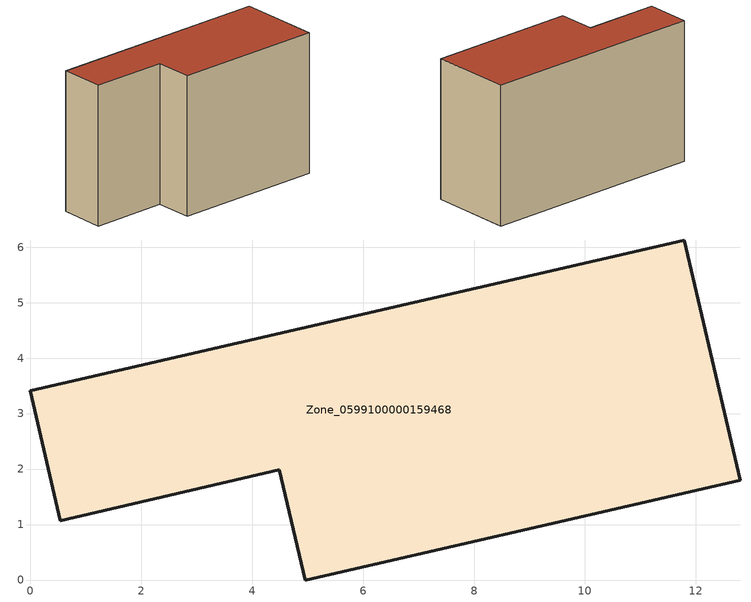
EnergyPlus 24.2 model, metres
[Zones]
Zone_0599100000159468
 floor ground (C_G): 4.49,1.99 0.54,1.07 0,3.41 11.79,6.13 12.8,1.8 4.96,0 z0
 wall outside (C_F): 11.79,6.13 0,3.41 0.54,1.07 4.49,1.99 4.96,0 12.8,1.8 11.79,6.13 z0:7.57
 roof outside (C_R): 4.96,0 12.8,1.8 11.79,6.13 0,3.41 0.54,1.07 4.49,1.99 z7.57
[BUILDING]
Pand.0599100000159468: North Axis=0; Terrain=City; Loads Convergence Tolerance Value=0.04; Temperature Convergence Tolerance Value=0.4; Solar Distribution=FullExterior; Maximum Number of Warmup Days=25; Minimum Number of Warmup Days=1
[Site:Location]
Rotterdam.The.Hague.AP_ZH_NLD Design_Conditions: Latitude=51.96; Longitude=4.45; Time Zone=1; Elevation=-4.5
[SITE:GROUNDTEMPERATURE:BUILDINGSURFACE]
18, 18, 18, 18, 18, 18, 18, 18, 18, 18, 18, 18
[MATERIAL] Thermal Absorptance=0.9; Solar Absorptance=0.7; Visible Absorptance=0.7
Name | Roughness | Thickness | Conductivity | Density | Specific Heat
G.TI.1946 | MediumSmooth | 0.15 | 1 | 540 | 1210
F.TI.1946 | Rough | 0.3 | 0.857143 | 1920 | 840
R.TI.1946 | MediumRough | 0.2 | 0.1 | 1500 | 1000
[CONSTRUCTION]
C_G: G.TI.1946
C_F: F.TI.1946
C_R: R.TI.1946
[ZONE]
Zone_0599100000159468: Type=1; Multiplier=1; Ceiling Height=Autocalculate; Volume=Autocalculate; Floor Area=autocalculate; Part of Total Floor Area=Yes
[ZONEINFILTRATION:DESIGNFLOWRATE]
Infil_Zone_0599100000159468: Zone or ZoneList or Space or SpaceList=Zone_0599100000159468; Schedule=AlwaysOn; Design Flow Rate Calculation Method=Flow/Area; Flow Rate per Floor Area=0.003; Constant Term Coefficient=1; Temperature Term Coefficient=0; Velocity Term Coefficient=0; Velocity Squared Term Coefficient=0
[HVACTEMPLATE:ZONE:IDEALLOADSAIRSYSTEM]
Zone_0599100000159468: Maximum Heating Supply Air Temperature=50; Minimum Cooling Supply Air Temperature=13; Maximum Heating Supply Air Humidity Ratio=0.0156; Minimum Cooling Supply Air Humidity Ratio=0.0077; Heating Limit=NoLimit; Cooling Limit=NoLimit; Dehumidification Control Type=ConstantSensibleHeatRatio; Cooling Sensible Heat Ratio=0.7; Dehumidification Setpoint=60; Humidification Control Type=None; Humidification Setpoint=30; Outdoor Air Method=None; Outdoor Air Flow Rate per Person=0.00944; Outdoor Air Flow Rate per Zone Floor Area=0; Outdoor Air Flow Rate per Zone=0; Demand Controlled Ventilation Type=None; Outdoor Air Economizer Type=NoEconomizer; Heat Recovery Type=None; Sensible Heat Recovery Effectiveness=0.7; Latent Heat Recovery Effectiveness=0.65
[ZONECONTROL:THERMOSTAT]
ThermostatControl_Zone_0599100000159468: Zone or ZoneList=Zone_0599100000159468; Control Type Schedule=DualSetpointControlType; Control 1=Thermostat_Zone_0599100000159468; Temperature Difference Between Cutout And Setpoint=0
[THERMOSTATSETPOINT:DUALSETPOINT]
Thermostat_Zone_0599100000159468: Heating Setpoint Temperature Schedule=HeatingSetpoint_Zone_0599100000159468; Cooling Setpoint Temperature Schedule=CoolingSetpoint_Zone_0599100000159468
[SCHEDULE:COMPACT]
HeatingSetpoint_Zone_0599100000159468: Through: 12/31, For: AllDays, Until: 24:00, 21
CoolingSetpoint_Zone_0599100000159468: Through: 12/31, For: AllDays, Until: 24:00, 24
DualSetpointControlType: Through: 12/31, For: AllDays, Until: 24:00, 4
AlwaysOn: Through: 12/31, For: AllDays, Until: 24:00, 1
